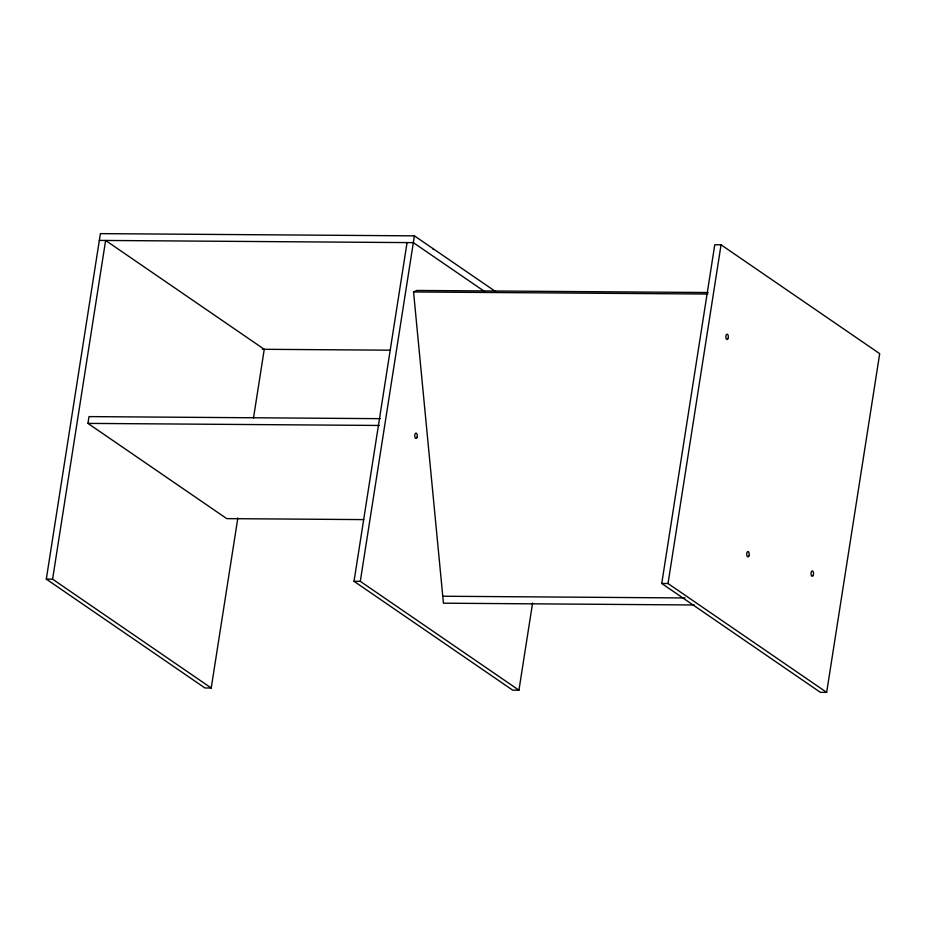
<?xml version="1.0" encoding="UTF-8"?>
<svg xmlns="http://www.w3.org/2000/svg" width="926" height="926" viewBox="0 0 926 926"><rect width="100%" height="100%" fill="white"/><g stroke="black" fill="none" stroke-linecap="round" stroke-linejoin="round"><path stroke-width="1.39" d="M237.855 517.947L211.221 688.006L204.935 687.96L46.3 579.12L100.402 233.63L414.397 235.852L495.514 291.505M211.221 688.006L52.585 579.167L105.622 240.459L264.257 349.299L253.516 417.904M363.779 519.602L226.766 518.629L87.958 423.39L89.012 416.607L380.355 418.668M532.589 603.011L518.942 690.183L512.657 690.148L354.021 581.296L407.058 242.589M518.942 690.183L360.295 581.343L414.397 235.852M661.743 583.473L714.779 244.765L721.065 244.811L879.7 353.663L826.663 692.37L820.378 692.324L661.743 583.473L668.016 583.519L826.663 692.37M668.016 583.519L721.065 244.811M694.396 604.979L443.438 603.196L413.552 291.956L416.827 290.451L708.182 292.523M99.337 240.413L413.343 242.635L483.719 290.914M413.552 291.956L707.788 294.04M262.301 349.287L390.494 350.19M87.958 423.39L379.301 425.451M46.3 579.12L52.585 579.167M354.021 581.296L360.295 581.343M442.767 596.24L685.066 597.953M433.032 249.268A2.674 0.718 8.9 0 1 433.403 249.488M728.114 338.349A2.674 1.25 -89.6 0 0 727.188 334.193A2.674 1.25 -89.6 0 0 725.949 338.025A2.674 1.25 -89.6 0 0 728.114 338.349M748.984 555.693A2.674 1.25 -89.6 0 0 748.058 551.537A2.674 1.25 -89.6 0 0 746.819 555.369A2.674 1.25 -89.6 0 0 748.984 555.693M813.317 575.127A2.674 1.25 -89.6 0 0 812.391 570.96A2.674 1.25 -89.6 0 0 811.153 574.791A2.674 1.25 -89.6 0 0 813.317 575.127M417.036 437.257A2.674 1.25 -89.6 0 0 416.11 433.102A2.674 1.25 -89.6 0 0 414.871 436.933A2.674 1.25 -89.6 0 0 417.036 437.257"/></g></svg>
